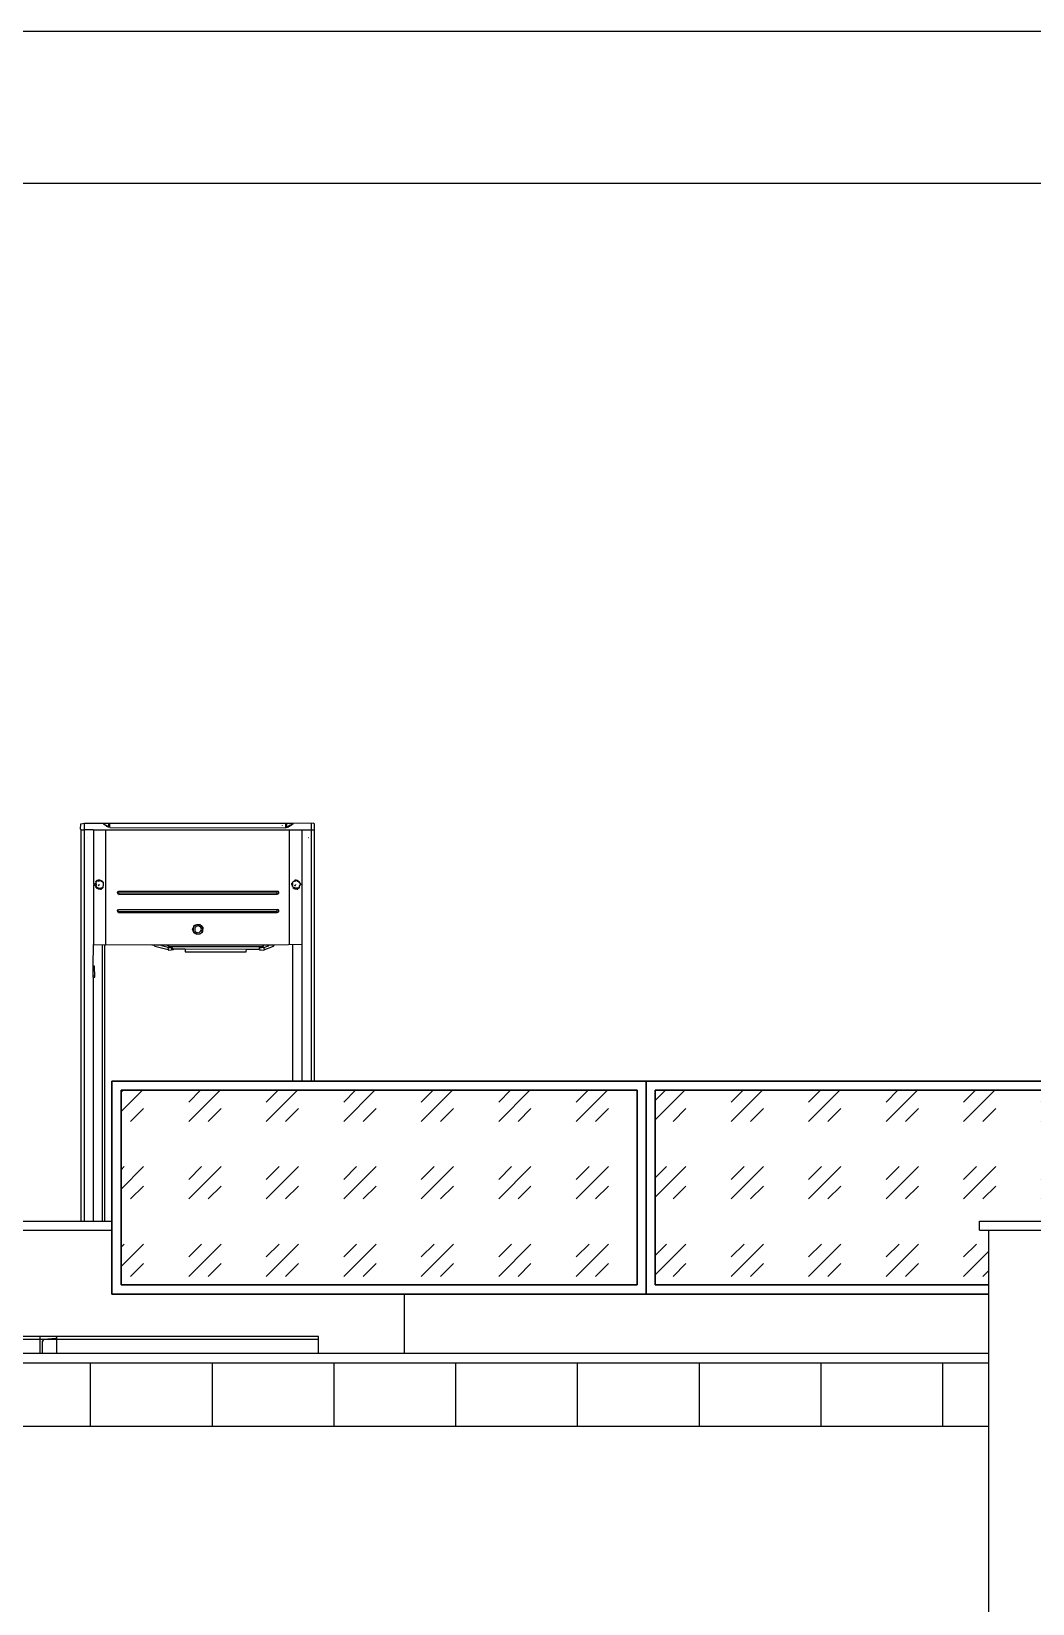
# Model space of a CAD drawing. Extents: x 3792242 to 5145247, y -1546315 to -1031918.
# Drawn here: x 4305733 to 4309022, y -1494233 to -1489065 of the extents above; entities that cross this region are included whole.
import ezdxf

# ---------------------------------------------------------------- set-up
doc = ezdxf.new("R2010")
doc.units = 0
doc.header["$MEASUREMENT"] = 0
for name, color, linetype in [('TENKÁ', 7, 'CONTINUOUS'), ('ZZ-chladenie', 133, 'CONTINUOUS'), ('ZZ-elektro', 221, 'CONTINUOUS')]:
    doc.layers.add(name, color=color, linetype=linetype)
pattern_1 = [(45, (86943.71, -4245.37), (254.558441, -3e-14), [150, -210]), (45, (87007.35, -4245.37), (254.558441, -3e-14), [60, -300]), (45, (86943.71, -4181.73), (254.558441, -3e-14), [60, -300])]

msp = doc.modelspace()

# ---------------------------------------------------------------- hatches: boundary and pattern name
at = {"layer": 'ZZ-elektro', "lineweight": 30, "ltscale": 10}
h = msp.add_hatch(dxfattribs=at)
h.set_pattern_fill('GOST_GLASS', color=253, scale=30)
h.set_pattern_definition(pattern_1)
h.paths.add_polyline_path([(4306027.774, -1492545.641), (4306027.774, -1493185.641), (4307722.774, -1493185.641), (4307722.774, -1492545.641)])
h = msp.add_hatch(dxfattribs=at)
h.set_pattern_fill('GOST_GLASS', color=253, scale=30)
h.set_pattern_definition(pattern_1)
h.paths.add_polyline_path([(4309477.774, -1492545.641), (4307782.774, -1492545.641), (4307782.774, -1493185.641), (4308877.714, -1493185.641), (4308877.714, -1493005.641), (4308847.714, -1493005.641), (4308847.714, -1492975.641), (4309477.774, -1492975.641)])

# ---------------------------------------------------------------- linework, layer by layer
at = {"layer": 'TENKÁ', "color": 7}
for p, q in [((4352207.657, -1489065.189), (4256090.843, -1489065.189)), ((4351707.657, -1489565.189), (4256590.843, -1489565.189))]:
    msp.add_line(p, q, dxfattribs=at)
at = {"layer": 'TENKÁ'}
for p, q in [((4305703.87, -1492975.641), (4305997.774, -1492975.641)), ((4305703.87, -1493005.641), (4305997.774, -1493005.641)), ((4308847.714, -1492975.641), (4322827.714, -1492975.641)), ((4308847.714, -1493005.641), (4308847.714, -1492975.641)), ((4308847.714, -1493005.641), (4322827.714, -1493005.641)), ((4308877.714, -1493005.641), (4308877.714, -1497185.641)), ((4306957.714, -1493215.641), (4306957.714, -1493411.477))]:
    msp.add_line(p, q, dxfattribs=at)
at = {"layer": 'TENKÁ', "color": 8}
for p, q in [((4308877.714, -1493411.477), (4262338.633, -1493411.477)), ((4262327.714, -1493441.477), (4308877.714, -1493441.477)), ((4305927.714, -1493649.641), (4305927.714, -1493441.477)), ((4306327.714, -1493649.641), (4306327.714, -1493441.477)), ((4306727.714, -1493649.641), (4306727.714, -1493441.477)), ((4307127.714, -1493649.641), (4307127.714, -1493441.477)), ((4307527.714, -1493649.641), (4307527.714, -1493441.477)), ((4307927.714, -1493649.641), (4307927.714, -1493441.477)), ((4308327.714, -1493649.641), (4308327.714, -1493441.477)), ((4308727.714, -1493649.641), (4308727.714, -1493441.477)), ((4262327.714, -1493649.641), (4308877.714, -1493649.641))]:
    msp.add_line(p, q, dxfattribs=at)
at = {"layer": 'ZZ-chladenie', "color": 9}
for p, q in [((4305894.842, -1491687.943), (4305895.548, -1491669.586)), ((4305895.548, -1491669.586), (4305907.551, -1491668.173)), ((4305907.551, -1492975.641), (4305907.551, -1491668.173)), ((4305907.551, -1491668.173), (4306591.01, -1491668.173)), ((4305971.096, -1491671.704), (4305969.684, -1491668.173)), ((4305987.335, -1491678.764), (4305987.335, -1491667.468)), ((4305990.865, -1491682.295), (4305990.865, -1491667.468)), ((4306569.123, -1491682.295), (4306569.123, -1491667.468)), ((4306572.653, -1491679.471), (4306572.653, -1491667.468)), ((4306589.598, -1491671.704), (4306589.598, -1491670.292)), ((4306589.598, -1491670.292), (4306591.01, -1491670.292)), ((4306591.01, -1491668.173), (4306591.01, -1491671.704)), ((4306592.422, -1491670.998), (4306591.01, -1491670.998)), ((4306658.792, -1491668.173), (4306591.717, -1491668.88)), ((4306591.717, -1491668.88), (4306592.422, -1491670.998)), ((4306653.143, -1492515.641), (4306653.143, -1491668.173)), ((4306663.028, -1491669.586), (4306658.792, -1491668.173)), ((4306663.028, -1491690.061), (4306663.028, -1491669.586)), ((4305896.254, -1491689.355), (4305894.842, -1491687.943)), ((4305896.254, -1492975.641), (4305896.254, -1491689.355)), ((4305896.96, -1491690.061), (4305907.551, -1491690.061)), ((4305936.499, -1491690.061), (4305907.551, -1491690.061)), ((4305916.023, -1491714.773), (4305916.729, -1491714.773)), ((4305937.205, -1491690.767), (4305936.499, -1491690.061)), ((4305937.911, -1491690.767), (4305937.205, -1491690.061)), ((4305937.911, -1491690.767), (4305937.205, -1491690.767)), ((4305937.911, -1491690.767), (4305938.617, -1491690.061)), ((4305937.911, -1491867.281), (4305937.911, -1491690.767)), ((4305938.617, -1491690.061), (4305978.156, -1491690.061)), ((4305975.332, -1491673.116), (4305971.096, -1491671.704)), ((4305973.92, -1491674.528), (4305973.92, -1491673.116)), ((4305975.332, -1491674.528), (4305973.92, -1491674.528)), ((4305976.038, -1491675.94), (4305975.332, -1491673.116)), ((4305976.038, -1491674.528), (4305975.332, -1491674.528)), ((4305980.98, -1491676.646), (4305976.038, -1491675.94)), ((4305977.45, -1491675.234), (4305976.744, -1491674.528)), ((4305976.744, -1491674.528), (4305977.45, -1491674.528)), ((4305977.45, -1491674.528), (4305977.45, -1491675.234)), ((4305977.45, -1491675.234), (4305977.45, -1491675.94)), ((4305978.862, -1491675.234), (4305977.45, -1491675.234)), ((4305977.45, -1492067.8), (4305978.156, -1491690.061)), ((4305978.156, -1491690.061), (4306621.37, -1491690.061)), ((4305978.862, -1491676.646), (4305978.862, -1491675.234)), ((4305979.568, -1491678.058), (4305979.568, -1491676.646)), ((4305980.98, -1491678.058), (4305979.568, -1491678.058)), ((4305980.98, -1491678.764), (4305980.98, -1491676.646)), ((4305982.392, -1491677.352), (4305980.98, -1491677.352)), ((4305980.98, -1491678.058), (4305981.686, -1491678.764)), ((4305985.923, -1491680.883), (4305980.98, -1491678.764)), ((4305981.686, -1491678.764), (4305982.392, -1491678.058)), ((4305982.392, -1491678.058), (4305982.392, -1491677.352)), ((4305983.098, -1491678.058), (4305982.392, -1491678.058)), ((4305983.098, -1491678.764), (4305982.392, -1491678.058)), ((4305983.098, -1491678.764), (4305983.098, -1491678.058)), ((4305983.098, -1491678.764), (4305983.098, -1491679.471)), ((4305984.511, -1491678.764), (4305983.098, -1491678.764)), ((4305984.511, -1491680.176), (4305984.511, -1491678.764)), ((4305984.511, -1491679.471), (4305984.511, -1491680.176)), ((4305984.511, -1491680.176), (4305985.216, -1491679.471)), ((4305985.216, -1491679.471), (4305985.923, -1491679.471)), ((4305985.923, -1491680.883), (4305987.335, -1491678.764)), ((4305985.923, -1491680.883), (4305986.628, -1491680.883)), ((4305990.865, -1491682.295), (4305985.923, -1491680.883)), ((4305990.865, -1491682.295), (4306568.417, -1491683.001)), ((4306557.826, -1491675.234), (4306557.826, -1491674.528)), ((4306568.417, -1491683.001), (4306575.477, -1491680.176)), ((4306576.889, -1491680.176), (4306572.653, -1491679.471)), ((4306574.065, -1491680.176), (4306573.359, -1491680.883)), ((4306573.359, -1491680.883), (4306574.065, -1491680.883)), ((4306574.065, -1491680.883), (4306574.065, -1491680.176)), ((4306575.477, -1491680.176), (4306575.477, -1491678.764)), ((4306575.477, -1491678.764), (4306576.889, -1491678.764)), ((4306577.595, -1491678.058), (4306576.889, -1491678.764)), ((4306580.419, -1491678.058), (4306576.889, -1491678.058)), ((4306576.889, -1491678.058), (4306576.889, -1491680.176)), ((4306576.889, -1491679.471), (4306578.302, -1491679.471)), ((4306578.302, -1491678.764), (4306577.595, -1491678.058)), ((4306578.302, -1491679.471), (4306579.007, -1491678.764)), ((4306579.007, -1491678.764), (4306578.302, -1491678.764)), ((4306579.007, -1491678.058), (4306579.007, -1491676.646)), ((4306579.007, -1491676.646), (4306580.419, -1491676.646)), ((4306581.126, -1491675.94), (4306580.419, -1491676.646)), ((4306583.95, -1491675.94), (4306580.419, -1491675.94)), ((4306580.419, -1491675.94), (4306580.419, -1491678.058)), ((4306580.419, -1491677.352), (4306581.831, -1491677.352)), ((4306581.831, -1491676.646), (4306581.126, -1491675.94)), ((4306581.126, -1492067.094), (4306581.126, -1491690.061)), ((4306581.831, -1491677.352), (4306582.538, -1491676.646)), ((4306582.538, -1491676.646), (4306581.831, -1491676.646)), ((4306582.538, -1491675.94), (4306582.538, -1491674.528)), ((4306582.538, -1491674.528), (4306583.95, -1491674.528)), ((4306584.656, -1491673.822), (4306583.95, -1491674.528)), ((4306587.48, -1491673.822), (4306583.95, -1491673.822)), ((4306583.95, -1491673.822), (4306583.95, -1491675.94)), ((4306583.95, -1491675.234), (4306585.362, -1491675.234)), ((4306585.362, -1491674.528), (4306584.656, -1491673.822)), ((4306585.362, -1491675.234), (4306586.068, -1491674.528)), ((4306586.068, -1491674.528), (4306585.362, -1491674.528)), ((4306586.068, -1491673.822), (4306586.068, -1491672.41)), ((4306586.068, -1491672.41), (4306587.48, -1491672.41)), ((4306588.186, -1491671.704), (4306587.48, -1491672.41)), ((4306591.01, -1491671.704), (4306587.48, -1491671.704)), ((4306587.48, -1491671.704), (4306587.48, -1491673.822)), ((4306587.48, -1491673.116), (4306588.892, -1491673.116)), ((4306588.892, -1491672.41), (4306588.186, -1491671.704)), ((4306588.892, -1491673.116), (4306589.598, -1491672.41)), ((4306589.598, -1491672.41), (4306588.892, -1491672.41)), ((4306621.37, -1491690.061), (4306621.37, -1491867.281)), ((4306622.077, -1491690.767), (4306621.37, -1491690.767)), ((4306622.077, -1491690.767), (4306622.782, -1491690.767)), ((4306622.782, -1491690.767), (4306623.489, -1491690.061)), ((4306623.489, -1491690.061), (4306653.143, -1491690.061)), ((4306643.964, -1491714.773), (4306644.671, -1491714.773)), ((4306653.143, -1491690.061), (4306662.321, -1491690.061)), ((4306662.677, -1492515.641), (4306663.028, -1491690.061)), ((4305938.617, -1491867.281), (4305937.911, -1491867.281)), ((4305937.911, -1492067.094), (4305938.617, -1491870.105)), ((4305939.323, -1491867.987), (4305938.617, -1491867.281)), ((4305939.323, -1491867.987), (4305938.617, -1491867.987)), ((4305938.617, -1491870.105), (4305940.735, -1491870.105)), ((4305939.323, -1491867.987), (4305944.971, -1491865.163)), ((4305939.323, -1491869.399), (4305939.323, -1491867.987)), ((4305939.323, -1491869.399), (4305940.029, -1491870.105)), ((4305940.735, -1491870.105), (4305941.441, -1491871.517)), ((4305941.441, -1491871.517), (4305943.559, -1491871.517)), ((4305943.559, -1491871.517), (4305946.384, -1491872.223)), ((4305947.796, -1491856.69), (4305944.265, -1491861.632)), ((4305944.265, -1491861.632), (4305946.384, -1491870.105)), ((4305944.971, -1491877.871), (4305944.265, -1491876.459)), ((4305944.265, -1491876.459), (4305945.677, -1491876.459)), ((4305944.971, -1491861.632), (4305950.62, -1491856.69)), ((4305944.971, -1491860.22), (4305944.971, -1491859.514)), ((4305944.971, -1491859.514), (4305945.677, -1491859.514)), ((4305945.677, -1491860.926), (4305944.971, -1491861.632)), ((4305944.971, -1491861.632), (4305945.677, -1491860.926)), ((4305944.971, -1491865.163), (4305945.677, -1491865.868)), ((4305946.384, -1491870.105), (4305944.971, -1491872.223)), ((4305944.971, -1491872.223), (4305944.971, -1491873.635)), ((4305946.384, -1491872.223), (4305944.971, -1491877.871)), ((4305944.971, -1491873.635), (4305945.677, -1491874.341)), ((4305945.677, -1491879.283), (4305944.971, -1491877.871)), ((4305945.677, -1491859.514), (4305946.384, -1491858.808)), ((4305945.677, -1491860.926), (4305946.384, -1491860.22)), ((4305945.677, -1491874.341), (4305945.677, -1491873.635)), ((4305945.677, -1491876.459), (4305946.384, -1491875.754)), ((4305946.384, -1491858.808), (4305947.09, -1491858.102)), ((4305946.384, -1491860.22), (4305947.09, -1491860.22)), ((4305946.384, -1491875.754), (4305947.09, -1491875.754)), ((4305952.738, -1491880.695), (4305946.384, -1491877.871)), ((4305946.384, -1491877.871), (4305947.09, -1491877.871)), ((4305947.09, -1491858.102), (4305947.09, -1491857.396)), ((4305947.09, -1491857.396), (4305947.796, -1491857.396)), ((4305947.09, -1491859.514), (4305947.796, -1491858.808)), ((4305947.09, -1491860.22), (4305947.09, -1491859.514)), ((4305947.09, -1491875.754), (4305947.09, -1491874.341)), ((4305947.09, -1491877.871), (4305947.09, -1491878.578)), ((4305952.738, -1491855.278), (4305947.796, -1491856.69)), ((4305947.796, -1491857.396), (4305948.502, -1491856.69)), ((4305947.796, -1491858.808), (4305948.502, -1491858.102)), ((4305948.502, -1491856.69), (4305949.208, -1491857.396)), ((4305948.502, -1491858.102), (4305949.208, -1491858.102)), ((4305949.208, -1491857.396), (4305949.914, -1491856.69)), ((4305949.208, -1491858.102), (4305949.208, -1491857.396)), ((4305949.914, -1491856.69), (4305949.914, -1491855.984)), ((4305950.62, -1491856.69), (4305952.032, -1491856.69)), ((4305952.032, -1491856.69), (4305952.738, -1491858.102)), ((4305953.444, -1491871.517), (4305952.032, -1491870.811)), ((4305952.032, -1491870.811), (4305953.444, -1491872.929)), ((4305957.68, -1491855.278), (4305952.738, -1491855.278)), ((4305952.738, -1491858.102), (4305956.974, -1491857.396)), ((4305952.738, -1491872.223), (4305953.444, -1491871.517)), ((4305953.444, -1491872.929), (4305952.738, -1491872.223)), ((4305953.444, -1491871.517), (4305953.444, -1491870.811)), ((4305953.444, -1491870.811), (4305954.15, -1491871.517)), ((4305954.856, -1491873.635), (4305953.444, -1491871.517)), ((4305953.444, -1491872.929), (4305954.15, -1491871.517)), ((4305953.444, -1491872.929), (4305954.856, -1491873.635)), ((4305954.15, -1491871.517), (4305954.856, -1491870.811)), ((4305954.856, -1491870.811), (4305955.562, -1491870.811)), ((4305955.562, -1491870.811), (4305956.268, -1491870.105)), ((4305956.268, -1491870.105), (4305956.974, -1491869.399)), ((4305956.974, -1491857.396), (4305958.386, -1491855.984)), ((4305965.447, -1491858.102), (4305957.68, -1491855.278)), ((4305958.386, -1491855.984), (4305958.386, -1491855.278)), ((4305959.798, -1491857.396), (4305959.798, -1491855.984)), ((4305961.21, -1491857.396), (4305959.798, -1491857.396)), ((4305961.21, -1491856.69), (4305961.21, -1491855.984)), ((4305961.21, -1491856.69), (4305961.21, -1491857.396)), ((4305961.21, -1491857.396), (4305961.21, -1491858.102)), ((4305961.21, -1491858.102), (4305962.622, -1491858.102)), ((4305962.622, -1491857.396), (4305962.622, -1491856.69)), ((4305962.622, -1491858.102), (4305962.622, -1491857.396)), ((4305964.035, -1491858.102), (4305964.035, -1491857.396)), ((4305964.035, -1491859.514), (4305964.035, -1491858.808)), ((4305964.035, -1491858.808), (4305964.741, -1491859.514)), ((4305964.741, -1491860.22), (4305964.035, -1491859.514)), ((4305964.741, -1491859.514), (4305965.447, -1491858.808)), ((4305964.741, -1491859.514), (4305965.447, -1491860.22)), ((4305965.447, -1491860.22), (4305964.741, -1491860.22)), ((4305969.684, -1491863.044), (4305965.447, -1491858.102)), ((4305965.447, -1491858.808), (4305966.153, -1491859.514)), ((4305965.447, -1491860.22), (4305966.153, -1491859.514)), ((4305965.447, -1491860.22), (4305965.447, -1491860.926)), ((4305965.447, -1491860.926), (4305966.859, -1491860.926)), ((4305966.859, -1491859.514), (4305966.153, -1491859.514)), ((4305966.859, -1491860.22), (4305966.859, -1491859.514)), ((4305966.859, -1491860.926), (4305966.859, -1491860.22)), ((4305968.977, -1491875.047), (4305970.389, -1491872.223)), ((4305968.977, -1491879.283), (4305968.977, -1491875.047)), ((4305970.389, -1491872.223), (4305969.684, -1491863.044)), ((4306588.186, -1491870.811), (4306588.892, -1491865.868)), ((4306591.717, -1491872.223), (4306588.186, -1491870.811)), ((4306588.892, -1491865.868), (4306591.01, -1491865.868)), ((4306590.305, -1491865.868), (4306592.422, -1491860.22)), ((4306591.01, -1491870.811), (4306590.305, -1491872.223)), ((4306591.01, -1491873.635), (4306590.305, -1491872.929)), ((4306590.305, -1491872.929), (4306590.305, -1491873.635)), ((4306591.01, -1491865.868), (4306591.01, -1491870.811)), ((4306591.01, -1491875.754), (4306591.01, -1491873.635)), ((4306591.717, -1491875.754), (4306591.01, -1491875.754)), ((4306591.717, -1491875.754), (4306591.717, -1491872.223)), ((4306591.717, -1491875.754), (4306592.422, -1491875.754)), ((4306593.834, -1491879.99), (4306591.717, -1491875.754)), ((4306592.422, -1491860.22), (4306598.071, -1491856.69)), ((4306598.071, -1491856.69), (4306598.777, -1491857.396)), ((4306598.071, -1491872.929), (4306598.071, -1491871.517)), ((4306598.071, -1491871.517), (4306599.483, -1491871.517)), ((4306598.777, -1491872.929), (4306598.071, -1491872.929)), ((4306603.013, -1491855.278), (4306598.777, -1491855.278)), ((4306598.777, -1491855.278), (4306598.777, -1491858.102)), ((4306598.777, -1491858.102), (4306602.307, -1491857.396)), ((4306599.483, -1491872.223), (4306598.777, -1491872.929)), ((4306598.777, -1491872.929), (4306598.777, -1491873.635)), ((4306598.777, -1491873.635), (4306600.189, -1491873.635)), ((4306599.483, -1491871.517), (4306599.483, -1491872.223)), ((4306600.189, -1491871.517), (4306600.895, -1491870.811)), ((4306600.189, -1491873.635), (4306600.189, -1491871.517)), ((4306600.895, -1491870.811), (4306601.601, -1491870.105)), ((4306601.601, -1491870.105), (4306602.307, -1491869.399)), ((4306602.307, -1491857.396), (4306603.719, -1491855.984)), ((4306605.837, -1491855.984), (4306603.013, -1491855.278)), ((4306603.719, -1491855.984), (4306603.719, -1491855.278)), ((4306605.131, -1491857.396), (4306605.131, -1491855.984)), ((4306606.544, -1491857.396), (4306605.131, -1491857.396)), ((4306612.898, -1491860.22), (4306605.837, -1491855.984)), ((4306606.544, -1491856.69), (4306606.544, -1491855.984)), ((4306606.544, -1491856.69), (4306606.544, -1491857.396)), ((4306606.544, -1491857.396), (4306606.544, -1491858.102)), ((4306606.544, -1491858.102), (4306607.956, -1491858.102)), ((4306607.956, -1491857.396), (4306607.956, -1491856.69)), ((4306607.956, -1491858.102), (4306607.956, -1491857.396)), ((4306609.368, -1491858.102), (4306609.368, -1491857.396)), ((4306609.368, -1491859.514), (4306609.368, -1491858.808)), ((4306609.368, -1491858.808), (4306610.074, -1491859.514)), ((4306610.074, -1491860.22), (4306609.368, -1491859.514)), ((4306610.074, -1491859.514), (4306610.78, -1491858.808)), ((4306610.074, -1491859.514), (4306610.78, -1491860.22)), ((4306610.78, -1491860.22), (4306610.074, -1491860.22)), ((4306610.78, -1491858.808), (4306611.486, -1491859.514)), ((4306610.78, -1491860.22), (4306611.486, -1491859.514)), ((4306610.78, -1491860.22), (4306610.78, -1491860.926)), ((4306610.78, -1491860.926), (4306612.192, -1491860.926)), ((4306612.192, -1491859.514), (4306611.486, -1491859.514)), ((4306612.192, -1491860.22), (4306612.192, -1491859.514)), ((4306612.192, -1491860.926), (4306612.192, -1491860.22)), ((4306618.546, -1491868.693), (4306612.898, -1491860.22)), ((4306614.31, -1491875.047), (4306618.546, -1491868.693)), ((4306614.31, -1491879.283), (4306614.31, -1491875.047)), ((4306618.546, -1491868.693), (4306617.84, -1491867.987)), ((4306618.546, -1491868.693), (4306620.665, -1491868.693)), ((4306620.665, -1491868.693), (4306621.37, -1491869.399)), ((4306621.37, -1491867.281), (4306621.37, -1491870.105)), ((4306621.37, -1491870.105), (4306622.077, -1491870.105)), ((4306622.077, -1491870.105), (4306621.37, -1492067.094)), ((4305946.384, -1491879.283), (4305945.677, -1491878.578)), ((4305947.796, -1491879.283), (4305945.677, -1491879.283)), ((4305947.09, -1491879.99), (4305946.384, -1491879.283)), ((4305947.09, -1491880.695), (4305947.09, -1491879.99)), ((4305947.796, -1491880.695), (4305947.09, -1491880.695)), ((4305947.796, -1491882.108), (4305947.796, -1491879.283)), ((4305952.032, -1491883.52), (4305947.796, -1491882.108)), ((4305952.032, -1491883.52), (4305952.032, -1491882.108)), ((4305952.032, -1491882.108), (4305953.444, -1491882.108)), ((4305952.032, -1491883.52), (4305953.444, -1491883.52)), ((4305953.444, -1491884.226), (4305952.738, -1491880.695)), ((4305953.444, -1491882.108), (4305954.15, -1491881.402)), ((4305953.444, -1491883.52), (4305954.15, -1491884.226)), ((4305960.505, -1491884.226), (4305953.444, -1491884.226)), ((4305954.15, -1491881.402), (4305960.505, -1491881.402)), ((4305960.505, -1491884.226), (4305961.21, -1491880.695)), ((4305960.505, -1491884.226), (4305963.329, -1491884.226)), ((4305961.21, -1491880.695), (4305962.622, -1491880.695)), ((4305962.622, -1491880.695), (4305965.447, -1491882.108)), ((4305962.622, -1491882.108), (4305962.622, -1491881.402)), ((4305963.329, -1491882.814), (4305962.622, -1491882.108)), ((4305963.329, -1491882.814), (4305964.035, -1491882.108)), ((4305963.329, -1491884.226), (4305963.329, -1491882.814)), ((4305964.035, -1491882.814), (4305963.329, -1491882.814)), ((4305964.035, -1491881.402), (4305967.565, -1491878.578)), ((4305964.035, -1491882.108), (4305964.035, -1491882.814)), ((4305965.447, -1491882.108), (4305968.977, -1491879.283)), ((4305965.447, -1491880.695), (4305965.447, -1491879.99)), ((4305965.447, -1491879.99), (4305966.153, -1491879.99)), ((4305965.447, -1491880.695), (4305965.447, -1491881.402)), ((4305966.153, -1491879.99), (4305966.859, -1491879.283)), ((4305966.153, -1491879.99), (4305966.859, -1491880.695)), ((4305966.859, -1491879.283), (4305967.565, -1491878.578)), ((4305966.859, -1491880.695), (4305967.565, -1491879.99)), ((4305967.565, -1491879.99), (4305968.271, -1491879.99)), ((4305968.271, -1491879.99), (4305968.271, -1491879.283)), ((4306019.107, -1491892.698), (4306014.871, -1491894.111)), ((4306014.871, -1491894.111), (4306015.577, -1491899.053)), ((4306015.577, -1491899.053), (4306019.107, -1491900.465)), ((4306018.401, -1491899.759), (4306018.401, -1491893.405)), ((4306018.401, -1491896.935), (4306540.88, -1491896.935)), ((4306018.401, -1491899.759), (4306018.401, -1491900.465)), ((4306540.88, -1491891.993), (4306019.107, -1491892.698)), ((4306019.107, -1491900.465), (4306019.813, -1491901.877)), ((4306019.813, -1491901.877), (4306540.88, -1491901.171)), ((4306540.88, -1491900.465), (4306540.88, -1491891.993)), ((4306544.411, -1491892.698), (4306540.88, -1491892.698)), ((4306540.88, -1491901.171), (4306545.823, -1491899.053)), ((4306545.823, -1491894.817), (4306544.411, -1491892.698)), ((4306545.823, -1491899.053), (4306545.823, -1491894.817)), ((4306593.834, -1491881.402), (4306593.834, -1491879.99)), ((4306598.777, -1491880.695), (4306593.834, -1491879.99)), ((4306594.541, -1491881.402), (4306593.834, -1491881.402)), ((4306594.541, -1491881.402), (4306595.247, -1491880.695)), ((4306594.541, -1491882.814), (4306594.541, -1491881.402)), ((4306595.247, -1491882.814), (4306594.541, -1491882.814)), ((4306595.247, -1491880.695), (4306595.247, -1491879.99)), ((4306595.953, -1491883.52), (4306595.247, -1491882.814)), ((4306595.953, -1491882.108), (4306596.659, -1491881.402)), ((4306595.953, -1491882.814), (4306595.953, -1491882.108)), ((4306598.071, -1491883.52), (4306595.953, -1491883.52)), ((4306596.659, -1491880.695), (4306596.659, -1491879.99)), ((4306596.659, -1491881.402), (4306596.659, -1491880.695)), ((4306598.071, -1491882.108), (4306598.777, -1491881.402)), ((4306598.071, -1491883.52), (4306598.071, -1491882.108)), ((4306598.071, -1491883.52), (4306599.483, -1491883.52)), ((4306599.483, -1491884.226), (4306598.777, -1491880.695)), ((4306598.777, -1491881.402), (4306598.777, -1491882.108)), ((4306599.483, -1491883.52), (4306600.189, -1491884.226)), ((4306605.837, -1491884.226), (4306599.483, -1491884.226)), ((4306605.837, -1491881.402), (4306600.189, -1491881.402)), ((4306605.837, -1491884.226), (4306606.544, -1491880.695)), ((4306605.837, -1491884.226), (4306608.662, -1491884.226)), ((4306606.544, -1491880.695), (4306607.956, -1491880.695)), ((4306607.956, -1491880.695), (4306610.78, -1491882.108)), ((4306607.956, -1491882.108), (4306607.956, -1491881.402)), ((4306608.662, -1491882.814), (4306607.956, -1491882.108)), ((4306608.662, -1491882.814), (4306609.368, -1491882.108)), ((4306608.662, -1491884.226), (4306608.662, -1491882.814)), ((4306609.368, -1491882.814), (4306608.662, -1491882.814)), ((4306609.368, -1491881.402), (4306612.898, -1491878.578)), ((4306609.368, -1491882.108), (4306609.368, -1491882.814)), ((4306610.78, -1491882.108), (4306614.31, -1491879.283)), ((4306610.78, -1491880.695), (4306610.78, -1491879.99)), ((4306610.78, -1491879.99), (4306611.486, -1491879.99)), ((4306610.78, -1491880.695), (4306610.78, -1491881.402)), ((4306611.486, -1491879.99), (4306612.192, -1491879.283)), ((4306611.486, -1491879.99), (4306612.192, -1491880.695)), ((4306612.192, -1491879.283), (4306612.898, -1491878.578)), ((4306612.192, -1491880.695), (4306612.898, -1491879.99)), ((4306612.898, -1491879.99), (4306613.604, -1491879.99)), ((4306613.604, -1491879.99), (4306613.604, -1491879.283)), ((4306019.107, -1491952.713), (4306014.871, -1491954.125)), ((4306014.871, -1491954.125), (4306015.577, -1491959.068)), ((4306015.577, -1491959.068), (4306019.107, -1491960.48)), ((4306018.401, -1491959.773), (4306018.401, -1491953.419)), ((4306018.401, -1491956.949), (4306540.88, -1491956.949)), ((4306018.401, -1491959.773), (4306018.401, -1491960.48)), ((4306540.88, -1491952.007), (4306019.107, -1491952.713)), ((4306019.107, -1491960.48), (4306019.107, -1491961.892)), ((4306019.107, -1491961.892), (4306540.88, -1491961.186)), ((4306540.88, -1491960.48), (4306540.88, -1491952.007)), ((4306544.411, -1491952.713), (4306540.88, -1491952.713)), ((4306540.88, -1491961.186), (4306545.823, -1491959.068)), ((4306545.823, -1491954.831), (4306544.411, -1491952.713)), ((4306545.823, -1491959.068), (4306545.823, -1491954.831)), ((4306262.696, -1492018.376), (4306263.401, -1492014.14)), ((4306264.108, -1492020.494), (4306262.696, -1492018.376)), ((4306263.401, -1492014.14), (4306265.52, -1492012.727)), ((4306264.108, -1492019.082), (4306263.401, -1492019.082)), ((4306264.813, -1492011.315), (4306264.108, -1492012.022)), ((4306264.108, -1492012.022), (4306264.108, -1492012.727)), ((4306264.108, -1492012.727), (4306264.813, -1492012.727)), ((4306264.108, -1492019.082), (4306264.813, -1492019.082)), ((4306265.52, -1492020.494), (4306264.108, -1492020.494)), ((4306264.813, -1492021.906), (4306264.108, -1492021.201)), ((4306264.108, -1492021.201), (4306264.108, -1492021.906)), ((4306266.225, -1492009.198), (4306264.813, -1492009.198)), ((4306264.813, -1492009.198), (4306264.813, -1492011.315)), ((4306265.52, -1492014.846), (4306264.813, -1492014.14)), ((4306264.813, -1492019.082), (4306265.52, -1492018.376)), ((4306264.813, -1492024.025), (4306264.813, -1492021.906)), ((4306266.225, -1492024.025), (4306264.813, -1492024.025)), ((4306265.52, -1492012.727), (4306266.932, -1492007.079)), ((4306265.52, -1492018.376), (4306265.52, -1492014.846)), ((4306266.225, -1492025.437), (4306265.52, -1492020.494)), ((4306268.344, -1492026.143), (4306266.225, -1492025.437)), ((4306266.932, -1492005.667), (4306267.638, -1492004.961)), ((4306266.932, -1492007.079), (4306266.932, -1492005.667)), ((4306266.932, -1492007.079), (4306269.05, -1492005.667)), ((4306266.932, -1492027.555), (4306266.932, -1492026.143)), ((4306267.638, -1492027.555), (4306266.932, -1492027.555)), ((4306267.638, -1492005.667), (4306268.344, -1492004.961)), ((4306267.638, -1492004.961), (4306268.344, -1492004.961)), ((4306267.638, -1492005.667), (4306268.344, -1492006.373)), ((4306268.344, -1492006.373), (4306267.638, -1492005.667)), ((4306267.638, -1492028.261), (4306267.638, -1492027.555)), ((4306268.344, -1492028.261), (4306267.638, -1492027.555)), ((4306268.344, -1492028.261), (4306267.638, -1492028.261)), ((4306268.344, -1492004.961), (4306268.344, -1492004.255)), ((4306268.344, -1492004.255), (4306269.05, -1492004.255)), ((4306268.344, -1492004.961), (4306269.05, -1492004.255)), ((4306268.344, -1492006.373), (4306269.05, -1492005.667)), ((4306270.462, -1492029.673), (4306268.344, -1492026.143)), ((4306269.05, -1492026.849), (4306268.344, -1492026.849)), ((4306268.344, -1492028.261), (4306269.05, -1492028.967)), ((4306268.344, -1492028.967), (4306268.344, -1492028.261)), ((4306269.05, -1492029.673), (4306268.344, -1492028.967)), ((4306269.05, -1492005.667), (4306273.286, -1492002.137)), ((4306269.05, -1492004.255), (4306269.05, -1492003.549)), ((4306269.05, -1492003.549), (4306270.462, -1492003.549)), ((4306269.05, -1492005.667), (4306269.756, -1492005.667)), ((4306269.05, -1492027.555), (4306269.05, -1492026.849)), ((4306269.756, -1492028.261), (4306269.05, -1492027.555)), ((4306269.05, -1492028.967), (4306269.756, -1492028.261)), ((4306269.05, -1492028.967), (4306269.756, -1492028.261)), ((4306270.462, -1492029.673), (4306269.05, -1492029.673)), ((4306269.756, -1492005.667), (4306269.756, -1492004.961)), ((4306273.992, -1492007.079), (4306269.756, -1492011.315)), ((4306269.756, -1492011.315), (4306269.756, -1492022.613)), ((4306269.756, -1492022.613), (4306275.404, -1492027.555)), ((4306270.462, -1492029.673), (4306276.816, -1492032.497)), ((4306273.286, -1492002.137), (4306276.816, -1492000.725)), ((4306281.759, -1492004.961), (4306273.992, -1492007.079)), ((4306275.404, -1492027.555), (4306278.228, -1492027.555)), ((4306276.816, -1492000.725), (4306283.171, -1492000.725)), ((4306276.816, -1492032.497), (4306285.995, -1492031.791)), ((4306278.228, -1492027.555), (4306278.935, -1492028.261)), ((4306278.935, -1492028.261), (4306283.877, -1492027.555)), ((4306288.819, -1492009.198), (4306281.759, -1492004.961)), ((4306283.171, -1492000.725), (4306287.407, -1492001.431)), ((4306283.877, -1492027.555), (4306288.819, -1492023.318)), ((4306285.995, -1492002.843), (4306285.995, -1492001.431)), ((4306287.407, -1492002.843), (4306285.995, -1492002.843)), ((4306285.995, -1492031.791), (4306291.644, -1492027.555)), ((4306287.407, -1492001.431), (4306287.407, -1492002.843)), ((4306293.762, -1492006.373), (4306287.407, -1492002.843)), ((4306291.644, -1492016.258), (4306288.819, -1492009.198)), ((4306288.819, -1492023.318), (4306291.644, -1492016.258)), ((4306290.938, -1492005.667), (4306290.231, -1492004.961)), ((4306290.231, -1492004.961), (4306290.938, -1492005.667)), ((4306290.938, -1492004.255), (4306290.938, -1492003.549)), ((4306290.938, -1492005.667), (4306291.644, -1492004.961)), ((4306290.938, -1492006.373), (4306290.938, -1492005.667)), ((4306291.644, -1492008.491), (4306290.938, -1492005.667)), ((4306291.644, -1492007.079), (4306290.938, -1492006.373)), ((4306291.644, -1492004.961), (4306292.35, -1492005.667)), ((4306291.644, -1492007.079), (4306292.35, -1492007.079)), ((4306293.056, -1492008.491), (4306291.644, -1492008.491)), ((4306291.644, -1492027.555), (4306293.762, -1492026.849)), ((4306293.056, -1492005.667), (4306292.35, -1492005.667)), ((4306292.35, -1492007.079), (4306293.056, -1492006.373)), ((4306292.35, -1492026.849), (4306293.762, -1492023.318)), ((4306293.056, -1492006.373), (4306293.056, -1492005.667)), ((4306293.762, -1492025.437), (4306293.056, -1492025.437)), ((4306293.762, -1492007.786), (4306293.762, -1492006.373)), ((4306293.762, -1492009.903), (4306293.762, -1492007.786)), ((4306293.762, -1492009.903), (4306294.468, -1492009.903)), ((4306294.468, -1492012.727), (4306293.762, -1492012.022)), ((4306293.762, -1492021.201), (4306294.468, -1492020.494)), ((4306293.762, -1492023.318), (4306293.762, -1492021.201)), ((4306293.762, -1492024.025), (4306293.762, -1492023.318)), ((4306293.762, -1492023.318), (4306294.468, -1492023.318)), ((4306294.468, -1492024.73), (4306293.762, -1492024.025)), ((4306293.762, -1492026.849), (4306295.88, -1492024.025)), ((4306293.762, -1492025.437), (4306294.468, -1492025.437)), ((4306295.174, -1492009.198), (4306294.468, -1492008.491)), ((4306294.468, -1492015.552), (4306294.468, -1492008.491)), ((4306294.468, -1492008.491), (4306295.174, -1492008.491)), ((4306294.468, -1492009.903), (4306295.174, -1492009.198)), ((4306294.468, -1492012.727), (4306296.586, -1492012.727)), ((4306295.88, -1492016.258), (4306294.468, -1492015.552)), ((4306294.468, -1492020.494), (4306295.174, -1492019.789)), ((4306294.468, -1492023.318), (4306294.468, -1492024.73)), ((4306294.468, -1492025.437), (4306294.468, -1492024.73)), ((4306295.174, -1492008.491), (4306296.586, -1492009.903)), ((4306295.88, -1492016.258), (4306295.174, -1492016.258)), ((4306295.174, -1492019.789), (4306295.174, -1492018.376)), ((4306295.174, -1492018.376), (4306295.88, -1492018.376)), ((4306295.88, -1492024.025), (4306295.88, -1492016.258)), ((4306296.586, -1492016.258), (4306295.88, -1492016.258)), ((4306295.88, -1492019.789), (4306296.586, -1492019.789)), ((4306296.586, -1492009.903), (4306296.586, -1492016.258)), ((4305936.499, -1492137.699), (4305937.205, -1492067.094)), ((4305937.205, -1492067.094), (4305938.617, -1492067.094)), ((4305938.617, -1492067.094), (4305977.45, -1492067.8)), ((4305966.859, -1492975.641), (4305966.859, -1492067.8)), ((4305974.625, -1492975.641), (4305974.625, -1492067.8)), ((4305978.862, -1492067.8), (4305978.156, -1492067.094)), ((4306129.251, -1492069.212), (4305978.862, -1492067.8)), ((4306137.724, -1492069.212), (4306129.251, -1492069.212)), ((4306528.877, -1492068.506), (4306137.724, -1492069.212)), ((4306138.43, -1492072.742), (4306137.724, -1492071.33)), ((4306182.206, -1492084.039), (4306138.43, -1492072.742)), ((4306160.318, -1492071.33), (4306159.612, -1492069.212)), ((4306182.911, -1492076.979), (4306160.318, -1492071.33)), ((4306180.793, -1492071.33), (4306180.087, -1492069.918)), ((4306185.03, -1492072.742), (4306180.793, -1492071.33)), ((4306182.206, -1492084.039), (4306183.618, -1492082.627)), ((4306182.206, -1492084.039), (4306184.323, -1492085.451)), ((4306183.618, -1492082.627), (4306182.911, -1492076.979)), ((4306184.323, -1492077.685), (4306185.03, -1492072.742)), ((4306194.209, -1492079.097), (4306184.323, -1492077.685)), ((4306184.323, -1492085.451), (4306192.796, -1492084.039)), ((4306185.03, -1492072.742), (4306189.266, -1492072.742)), ((4306189.266, -1492072.742), (4306194.209, -1492073.448)), ((4306192.796, -1492084.039), (4306198.445, -1492082.627)), ((4306194.209, -1492073.448), (4306491.457, -1492072.742)), ((4306194.209, -1492083.333), (4306194.209, -1492073.448)), ((4306197.033, -1492079.097), (4306194.209, -1492079.097)), ((4306197.738, -1492079.803), (4306197.033, -1492079.097)), ((4306198.445, -1492080.509), (4306197.738, -1492079.803)), ((4306198.445, -1492081.215), (4306198.445, -1492080.509)), ((4306199.151, -1492081.921), (4306198.445, -1492081.215)), ((4306198.445, -1492082.627), (4306201.975, -1492081.215)), ((4306201.975, -1492081.215), (4306238.689, -1492081.215)), ((4306238.689, -1492081.215), (4306439.915, -1492081.921)), ((4306238.689, -1492081.921), (4306238.689, -1492090.393)), ((4306439.209, -1492091.1), (4306439.915, -1492081.921)), ((4306439.915, -1492081.921), (4306481.572, -1492081.921)), ((4306482.984, -1492079.097), (4306481.572, -1492081.921)), ((4306481.572, -1492081.921), (4306482.984, -1492084.039)), ((4306482.984, -1492079.097), (4306482.984, -1492073.448)), ((4306496.399, -1492076.979), (4306482.984, -1492079.097)), ((4306482.984, -1492084.039), (4306487.926, -1492084.039)), ((4306487.926, -1492084.039), (4306494.281, -1492084.745)), ((4306491.457, -1492072.742), (4306495.693, -1492071.33)), ((4306494.281, -1492084.745), (4306528.877, -1492072.036)), ((4306494.987, -1492074.86), (4306494.987, -1492072.036)), ((4306495.693, -1492075.567), (4306494.987, -1492074.86)), ((4306495.693, -1492071.33), (4306497.105, -1492068.506)), ((4306495.693, -1492076.979), (4306495.693, -1492075.567)), ((4306496.399, -1492076.979), (4306511.932, -1492071.33)), ((4306498.517, -1492082.627), (4306496.399, -1492076.979)), ((4306498.517, -1492082.627), (4306497.812, -1492081.921)), ((4306511.932, -1492071.33), (4306513.344, -1492068.506)), ((4306577.595, -1492067.8), (4306528.877, -1492068.506)), ((4306528.877, -1492072.036), (4306530.289, -1492069.212)), ((4306530.289, -1492069.212), (4306529.584, -1492068.506)), ((4306621.37, -1492067.094), (4306577.595, -1492067.8)), ((4306592.422, -1492515.641), (4306592.422, -1492067.8)), ((4306622.782, -1492066.388), (4306622.077, -1492066.388)), ((4306622.782, -1492515.641), (4306622.782, -1492066.388)), ((4306238.689, -1492090.393), (4306239.396, -1492090.393)), ((4306239.396, -1492090.393), (4306439.209, -1492091.1)), ((4305936.499, -1492148.996), (4305936.499, -1492137.699)), ((4305940.735, -1492137.699), (4305936.499, -1492137.699)), ((4305937.205, -1492149.702), (4305936.499, -1492148.996)), ((4305936.499, -1492150.408), (4305937.205, -1492149.702)), ((4305936.499, -1492168.766), (4305936.499, -1492150.408)), ((4305937.205, -1492169.472), (4305936.499, -1492168.766)), ((4305936.499, -1492170.178), (4305937.205, -1492169.472)), ((4305936.499, -1492174.414), (4305936.499, -1492170.178)), ((4305937.205, -1492175.12), (4305936.499, -1492174.414)), ((4305937.205, -1492149.702), (4305941.441, -1492149.702)), ((4305937.205, -1492169.472), (4305941.441, -1492169.472)), ((4305937.205, -1492175.12), (4305941.441, -1492174.414)), ((4305937.205, -1492975.641), (4305937.205, -1492175.12)), ((4305941.441, -1492174.414), (4305940.735, -1492137.699)), ((4305817.067, -1493355.641), (4304429.284, -1493355.641)), ((4305817.067, -1493365.641), (4304429.284, -1493365.641)), ((4305807.067, -1493355.641), (4305752.067, -1493355.641)), ((4305762.067, -1493411.477), (4305762.067, -1493355.641)), ((4305817.067, -1493355.641), (4305762.067, -1493355.641)), ((4305770.067, -1493411.477), (4305770.067, -1493370.231)), ((4305812.503, -1493361.936), (4305774.631, -1493365.25)), ((4305817.067, -1493411.477), (4305817.067, -1493355.641)), ((4305817.067, -1493356.955), (4305817.067, -1493355.641)), ((4306676.308, -1493355.641), (4305817.067, -1493355.641)), ((4306676.308, -1493365.641), (4305817.067, -1493365.641)), ((4306676.308, -1493411.477), (4306676.308, -1493355.641))]:
    msp.add_line(p, q, dxfattribs=at)
for centre, start, end in [((4305775.067, -1493370.231), 95, 180), ((4305812.067, -1493356.955), 275, 0)]:
    msp.add_arc(centre, 5, start, end, dxfattribs=at)
at = {"layer": 'ZZ-elektro', "color": 253, "lineweight": 30, "ltscale": 10}
for p, q in [((4305997.774, -1492515.641), (4320037.774, -1492515.641)), ((4305997.774, -1493215.641), (4305997.774, -1492515.641)), ((4306027.774, -1492545.641), (4307722.774, -1492545.641)), ((4306027.774, -1493185.641), (4306027.774, -1492545.641)), ((4307722.774, -1493185.641), (4307722.774, -1492545.641)), ((4307752.774, -1493215.641), (4307752.774, -1492515.641)), ((4307752.774, -1493215.641), (4307752.774, -1492515.641)), ((4307782.774, -1492545.641), (4309477.774, -1492545.641)), ((4307782.774, -1493185.641), (4307782.774, -1492545.641)), ((4308877.714, -1493215.641), (4305997.774, -1493215.641)), ((4306027.774, -1493185.641), (4307722.774, -1493185.641)), ((4307782.774, -1493185.641), (4308877.714, -1493185.641))]:
    msp.add_line(p, q, dxfattribs=at)

doc.saveas('drawing.dxf')
